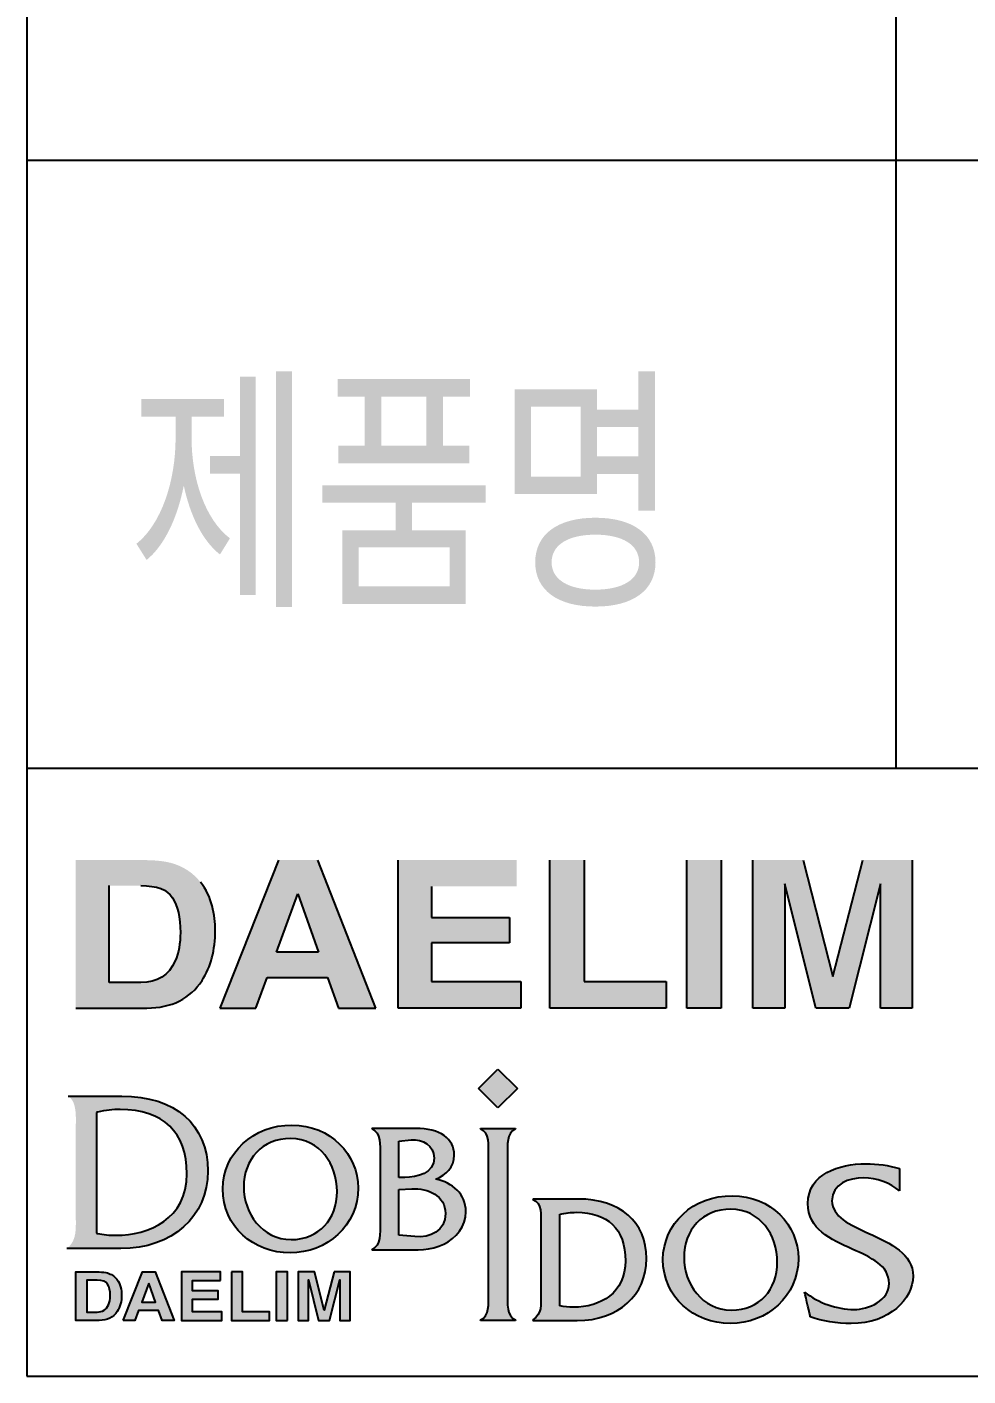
# Model space of a CAD drawing. Extents: x -4001 to -3791, y -4337 to -4040.
# Drawn here: x -3879.38 to -3857.71, y -4103.67 to -4072.6 of the extents above; entities that cross this region are included whole.
import ezdxf

# ---------------------------------------------------------------- set-up
doc = ezdxf.new("R2010")
doc.units = 0
doc.header["$LTSCALE"] = 7
doc.layers.get('0').update_dxf_attribs({"color": 2, "linetype": 'CONTINUOUS'})
doc.layers.add('D', color=2, linetype='CONTINUOUS')
doc.styles.add('GHS', font='ROMANS.shx', dxfattribs={"bigfont": 'GHS.shx'})

msp = doc.modelspace()

# ---------------------------------------------------------------- hatches: boundary and pattern name
at = {"layer": 'D'}
h = msp.add_hatch(color=256, dxfattribs=at)
h.dxf.hatch_style = 2
edge = h.paths.add_edge_path()
edge.add_spline(control_points=[(-3876.61824, -4091.78724), (-3876.61824, -4091.78724), (-3878.25295, -4091.78724), (-3878.25295, -4091.78724), (-3878.25295, -4091.78724), (-3878.25295, -4095.19239), (-3878.25295, -4095.19239), (-3878.25295, -4095.19239), (-3876.61824, -4095.19239), (-3876.61824, -4095.19239), (-3876.04488, -4095.19239), (-3875.61914, -4094.97979), (-3875.34525, -4094.55651), (-3875.14377, -4094.24263), (-3875.04112, -4093.85887), (-3875.04112, -4093.40568), (-3875.04112, -4093.22754), (-3875.06547, -4093.03963), (-3875.1133, -4092.84269), (-3875.161, -4092.64601), (-3875.2522, -4092.46237), (-3875.38334, -4092.29287), (-3875.54866, -4092.08342), (-3875.76428, -4091.93931), (-3876.02959, -4091.85998), (-3876.18763, -4091.81509), (-3876.38245, -4091.7904), (-3876.61824, -4091.78724)], knot_values=[0, 0, 0, 0, 1, 1, 1, 2, 2, 2, 3, 3, 3, 4, 4, 4, 5, 5, 5, 6, 6, 6, 7, 7, 7, 8, 8, 8, 9, 9, 9, 9], degree=3, periodic=0)
edge = h.paths.add_edge_path()
edge.add_spline(control_points=[(-3876.75171, -4092.37288), (-3876.38876, -4092.37288), (-3876.14652, -4092.46553), (-3876.02595, -4092.65204), (-3875.90626, -4092.83705), (-3875.84429, -4093.10579), (-3875.84429, -4093.45345), (-3875.84429, -4093.7068), (-3875.8845, -4093.92421), (-3875.96522, -4094.1077), (-3876.11364, -4094.43889), (-3876.37566, -4094.60662), (-3876.75171, -4094.60662), (-3876.75171, -4094.60662), (-3877.48477, -4094.60662), (-3877.48477, -4094.60662), (-3877.48477, -4094.60662), (-3877.48477, -4092.37288), (-3877.48477, -4092.37288), (-3877.48477, -4092.37288), (-3876.75171, -4092.37288), (-3876.75171, -4092.37288)], knot_values=[0, 0, 0, 0, 1, 1, 1, 2, 2, 2, 3, 3, 3, 4, 4, 4, 5, 5, 5, 6, 6, 6, 7, 7, 7, 7], degree=3, periodic=0)
h = msp.add_hatch(color=256, dxfattribs=at)
h.dxf.hatch_style = 2
edge = h.paths.add_edge_path()
edge.add_spline(control_points=[(-3874.93605, -4095.19239), (-3874.93605, -4095.19239), (-3874.10569, -4095.19239), (-3874.10569, -4095.19239), (-3874.10569, -4095.19239), (-3873.84732, -4094.48912), (-3873.84732, -4094.48912), (-3873.84732, -4094.48912), (-3872.45671, -4094.48912), (-3872.45671, -4094.48912), (-3872.45671, -4094.48912), (-3872.20685, -4095.19239), (-3872.20685, -4095.19239), (-3872.20685, -4095.19239), (-3871.34622, -4095.19239), (-3871.34622, -4095.19239), (-3871.34622, -4095.19239), (-3872.68358, -4091.78724), (-3872.68358, -4091.78724), (-3872.68358, -4091.78724), (-3873.58332, -4091.78724), (-3873.58332, -4091.78724), (-3873.58332, -4091.78724), (-3874.93605, -4095.19239), (-3874.93605, -4095.19239)], knot_values=[0, 0, 0, 0, 1, 1, 1, 2, 2, 2, 3, 3, 3, 4, 4, 4, 5, 5, 5, 6, 6, 6, 7, 7, 7, 8, 8, 8, 8], degree=3, periodic=0)
edge = h.paths.add_edge_path()
edge.add_spline(control_points=[(-3873.14193, -4092.56572), (-3873.14193, -4092.56572), (-3872.66533, -4093.90472), (-3872.66533, -4093.90472), (-3872.66533, -4093.90472), (-3873.63417, -4093.90472), (-3873.63417, -4093.90472), (-3873.63417, -4093.90472), (-3873.14193, -4092.56572), (-3873.14193, -4092.56572)], knot_values=[0, 0, 0, 0, 1, 1, 1, 2, 2, 2, 3, 3, 3, 3], degree=3, periodic=0)
h = msp.add_hatch(color=256, dxfattribs=at)
h.dxf.hatch_style = 2
edge = h.paths.add_edge_path()
edge.add_spline(control_points=[(-3868.10399, -4092.39059), (-3868.10399, -4092.39059), (-3870.05951, -4092.39059), (-3870.05951, -4092.39059), (-3870.05951, -4092.39059), (-3870.05951, -4093.11033), (-3870.05951, -4093.11033), (-3870.05951, -4093.11033), (-3868.26808, -4093.11033), (-3868.26808, -4093.11033), (-3868.26808, -4093.11033), (-3868.26808, -4093.695), (-3868.26808, -4093.695), (-3868.26808, -4093.695), (-3870.05951, -4093.695), (-3870.05951, -4093.695), (-3870.05951, -4093.695), (-3870.05951, -4094.58191), (-3870.05951, -4094.58191), (-3870.05951, -4094.58191), (-3868.00585, -4094.58191), (-3868.00585, -4094.58191), (-3868.00585, -4094.58191), (-3868.00585, -4095.19239), (-3868.00585, -4095.19239), (-3868.00585, -4095.19239), (-3870.83416, -4095.19239), (-3870.83416, -4095.19239), (-3870.83416, -4095.19239), (-3870.83416, -4091.78724), (-3870.83416, -4091.78724), (-3870.83416, -4091.78724), (-3868.10399, -4091.78724), (-3868.10399, -4091.78724), (-3868.10399, -4091.78724), (-3868.10399, -4092.39059), (-3868.10399, -4092.39059)], knot_values=[0, 0, 0, 0, 1, 1, 1, 2, 2, 2, 3, 3, 3, 4, 4, 4, 5, 5, 5, 6, 6, 6, 7, 7, 7, 8, 8, 8, 9, 9, 9, 10, 10, 10, 11, 11, 11, 12, 12, 12, 12], degree=3, periodic=0)
h = msp.add_hatch(color=256, dxfattribs=at)
h.dxf.hatch_style = 2
edge = h.paths.add_edge_path()
edge.add_spline(control_points=[(-3867.33786, -4091.78724), (-3867.33786, -4091.78724), (-3866.54876, -4091.78724), (-3866.54876, -4091.78724), (-3866.54876, -4091.78724), (-3866.54876, -4094.58191), (-3866.54876, -4094.58191), (-3866.54876, -4094.58191), (-3864.66069, -4094.58191), (-3864.66069, -4094.58191), (-3864.66069, -4094.58191), (-3864.66069, -4095.19239), (-3864.66069, -4095.19239), (-3864.66069, -4095.19239), (-3867.33786, -4095.19239), (-3867.33786, -4095.19239), (-3867.33786, -4095.19239), (-3867.33786, -4091.78724), (-3867.33786, -4091.78724)], knot_values=[0, 0, 0, 0, 1, 1, 1, 2, 2, 2, 3, 3, 3, 4, 4, 4, 5, 5, 5, 6, 6, 6, 6], degree=3, periodic=0)
h = msp.add_hatch(color=256, dxfattribs=at)
h.dxf.hatch_style = 2
edge = h.paths.add_edge_path()
edge.add_spline(control_points=[(-3863.39751, -4095.19239), (-3863.39751, -4095.19239), (-3864.18759, -4095.19239), (-3864.18759, -4095.19239), (-3864.18759, -4095.19239), (-3864.18759, -4091.78724), (-3864.18759, -4091.78724), (-3864.18759, -4091.78724), (-3863.39751, -4091.78724), (-3863.39751, -4091.78724), (-3863.39751, -4091.78724), (-3863.39751, -4095.19239), (-3863.39751, -4095.19239)], knot_values=[0, 0, 0, 0, 1, 1, 1, 2, 2, 2, 3, 3, 3, 4, 4, 4, 4], degree=3, periodic=0)
h = msp.add_hatch(color=256, dxfattribs=at)
h.dxf.hatch_style = 2
edge = h.paths.add_edge_path()
edge.add_spline(control_points=[(-3860.13277, -4091.78724), (-3860.13277, -4091.78724), (-3858.99511, -4091.78724), (-3858.99511, -4091.78724), (-3858.99511, -4091.78724), (-3858.99511, -4095.19239), (-3858.99511, -4095.19239), (-3858.99511, -4095.19239), (-3859.7287, -4095.19239), (-3859.7287, -4095.19239), (-3859.7287, -4095.19239), (-3859.7287, -4092.88963), (-3859.7287, -4092.88963), (-3859.7287, -4092.82292), (-3859.72747, -4092.72986), (-3859.72747, -4092.61088), (-3859.72418, -4092.4916), (-3859.72314, -4092.39895), (-3859.72314, -4092.33458), (-3859.72314, -4092.33458), (-3860.44576, -4095.19239), (-3860.44576, -4095.19239), (-3860.44576, -4095.19239), (-3861.21573, -4095.19239), (-3861.21573, -4095.19239), (-3861.21573, -4095.19239), (-3861.931, -4092.33458), (-3861.931, -4092.33458), (-3861.931, -4092.39895), (-3861.931, -4092.4916), (-3861.92791, -4092.61088), (-3861.92681, -4092.72986), (-3861.92681, -4092.82292), (-3861.92681, -4092.88963), (-3861.92681, -4092.88963), (-3861.92681, -4095.19239), (-3861.92681, -4095.19239), (-3861.92681, -4095.19239), (-3862.66109, -4095.19239), (-3862.66109, -4095.19239), (-3862.66109, -4095.19239), (-3862.66109, -4091.78724), (-3862.66109, -4091.78724), (-3862.66109, -4091.78724), (-3861.50978, -4091.78724), (-3861.50978, -4091.78724), (-3861.50978, -4091.78724), (-3860.82039, -4094.4636), (-3860.82039, -4094.4636), (-3860.82039, -4094.4636), (-3860.13277, -4091.78724), (-3860.13277, -4091.78724)], knot_values=[0, 0, 0, 0, 1, 1, 1, 2, 2, 2, 3, 3, 3, 4, 4, 4, 5, 5, 5, 6, 6, 6, 7, 7, 7, 8, 8, 8, 9, 9, 9, 10, 10, 10, 11, 11, 11, 12, 12, 12, 13, 13, 13, 14, 14, 14, 15, 15, 15, 16, 16, 16, 17, 17, 17, 17], degree=3, periodic=0)
h = msp.add_hatch(color=256, dxfattribs=at)
h.dxf.hatch_style = 2
h.paths.add_polyline_path([(-3868.08416, -4097.04518), (-3868.53201, -4097.49263), (-3868.97942, -4097.04509), (-3868.53201, -4096.59755)])
h = msp.add_hatch(color=256, dxfattribs=at)
h.dxf.hatch_style = 2
edge = h.paths.add_edge_path()
edge.add_spline(control_points=[(-3877.7498, -4097.59022), (-3877.7498, -4097.59022), (-3877.77383, -4097.59566), (-3877.77383, -4097.59566), (-3877.77383, -4097.59566), (-3877.77383, -4100.38126), (-3877.77383, -4100.38126), (-3877.77383, -4100.38126), (-3877.74894, -4100.3863), (-3877.74894, -4100.3863), (-3877.61797, -4100.41277), (-3877.4802, -4100.42542), (-3877.3279, -4100.42542), (-3876.57437, -4100.42542), (-3875.6943, -4100.05481), (-3875.6943, -4099.01016), (-3875.6943, -4098.05486), (-3876.24018, -4097.52868), (-3877.23127, -4097.52868), (-3877.39717, -4097.52868), (-3877.56672, -4097.54876), (-3877.7498, -4097.59022)], knot_values=[0, 0, 0, 0, 1, 1, 1, 2, 2, 2, 3, 3, 3, 4, 4, 4, 5, 5, 5, 6, 6, 6, 7, 7, 7, 7], degree=3, periodic=0)
edge = h.paths.add_edge_path()
edge.add_spline(control_points=[(-3877.19053, -4097.22029), (-3875.96969, -4097.22029), (-3875.21131, -4097.88087), (-3875.21131, -4098.94453), (-3875.21131, -4099.9981), (-3876.03634, -4100.73381), (-3877.21777, -4100.73381), (-3877.21777, -4100.73381), (-3878.33875, -4100.73381), (-3878.45601, -4100.73381), (-3878.27192, -4100.58135), (-3878.25104, -4100.38527), (-3878.25104, -4100.16073), (-3878.25104, -4100.13233), (-3878.2513, -4100.10379), (-3878.2516, -4100.0748), (-3878.2516, -4100.0748), (-3878.25227, -4099.9818), (-3878.25227, -4099.9818), (-3878.25227, -4099.9818), (-3878.25227, -4097.93453), (-3878.25227, -4097.93453), (-3878.25227, -4097.93453), (-3878.25148, -4097.85306), (-3878.25148, -4097.85306), (-3878.25104, -4097.82236), (-3878.25052, -4097.7904), (-3878.25052, -4097.75785), (-3878.25052, -4097.55538), (-3878.26974, -4097.32585), (-3878.4249, -4097.22029), (-3878.25952, -4097.22029), (-3877.19053, -4097.22029), (-3877.19053, -4097.22029)], knot_values=[0, 0, 0, 0, 1, 1, 1, 2, 2, 2, 3, 3, 3, 4, 4, 4, 5, 5, 5, 6, 6, 6, 7, 7, 7, 8, 8, 8, 9, 9, 9, 10, 10, 10, 11, 11, 11, 11], degree=3, periodic=0)
h = msp.add_hatch(color=256, dxfattribs=at)
h.dxf.hatch_style = 2
edge = h.paths.add_edge_path()
edge.add_spline(control_points=[(-3873.27525, -4097.89254), (-3874.16834, -4097.87106), (-3874.87035, -4098.54754), (-3874.87035, -4099.35574), (-3874.87035, -4100.22785), (-3874.1599, -4100.83186), (-3873.31759, -4100.83186), (-3872.47122, -4100.83186), (-3871.75223, -4100.20219), (-3871.75223, -4099.33454), (-3871.75223, -4098.56879), (-3872.3818, -4097.88808), (-3873.27525, -4097.89254)], knot_values=[0, 0, 0, 0, 1, 1, 1, 2, 2, 2, 3, 3, 3, 4, 4, 4, 4], degree=3, periodic=0)
edge = h.paths.add_edge_path()
edge.add_spline(control_points=[(-3873.30473, -4098.19864), (-3872.63289, -4098.19864), (-3872.23723, -4098.79868), (-3872.23723, -4099.41966), (-3872.23723, -4100.05347), (-3872.64977, -4100.52553), (-3873.29636, -4100.52553), (-3873.96427, -4100.52553), (-3874.38542, -4099.91297), (-3874.38542, -4099.31752), (-3874.38542, -4098.67507), (-3873.96427, -4098.19864), (-3873.30473, -4098.19864)], knot_values=[0, 0, 0, 0, 1, 1, 1, 2, 2, 2, 3, 3, 3, 4, 4, 4, 4], degree=3, periodic=0)
h = msp.add_hatch(color=256, dxfattribs=at)
h.dxf.hatch_style = 2
edge = h.paths.add_edge_path()
edge.add_spline(control_points=[(-3870.81471, -4099.092), (-3870.81471, -4099.092), (-3870.81471, -4098.25824), (-3870.81471, -4098.25824), (-3870.81471, -4098.25824), (-3870.52972, -4098.22844), (-3870.52972, -4098.22844), (-3870.27428, -4098.203), (-3870.0023, -4098.35614), (-3870.0023, -4098.6495), (-3870.0023, -4098.9985), (-3870.39782, -4099.092), (-3870.67426, -4099.092), (-3870.67426, -4099.092), (-3870.81471, -4099.092), (-3870.81471, -4099.092)], knot_values=[0, 0, 0, 0, 1, 1, 1, 2, 2, 2, 3, 3, 3, 4, 4, 4, 5, 5, 5, 5], degree=3, periodic=0)
edge = h.paths.add_edge_path()
edge.add_spline(control_points=[(-3871.24853, -4100.16393), (-3871.24853, -4100.35947), (-3871.22296, -4100.67003), (-3871.43573, -4100.75092), (-3871.43573, -4100.75092), (-3871.43573, -4100.76371), (-3871.43573, -4100.76371), (-3871.43573, -4100.76371), (-3870.73386, -4100.76371), (-3870.73386, -4100.76371), (-3870.41491, -4100.76371), (-3870.07876, -4100.7764), (-3869.78099, -4100.63176), (-3869.496, -4100.49596), (-3869.27057, -4100.21498), (-3869.27057, -4099.8875), (-3869.27057, -4099.47048), (-3869.58126, -4099.21538), (-3869.96395, -4099.13458), (-3869.72153, -4099.02843), (-3869.53845, -4098.86656), (-3869.53845, -4098.58144), (-3869.53845, -4098.203), (-3869.86607, -4097.96479), (-3870.42774, -4097.96479), (-3870.42774, -4097.96479), (-3871.43573, -4097.96479), (-3871.43573, -4097.96479), (-3871.43573, -4097.96479), (-3871.43573, -4097.97734), (-3871.43573, -4097.97734), (-3871.21865, -4098.05837), (-3871.24853, -4098.36892), (-3871.24853, -4098.56024), (-3871.24853, -4098.56024), (-3871.24853, -4100.16393), (-3871.24853, -4100.16393)], knot_values=[0, 0, 0, 0, 1, 1, 1, 2, 2, 2, 3, 3, 3, 4, 4, 4, 5, 5, 5, 6, 6, 6, 7, 7, 7, 8, 8, 8, 9, 9, 9, 10, 10, 10, 11, 11, 11, 12, 12, 12, 12], degree=3, periodic=0)
edge = h.paths.add_edge_path()
edge.add_spline(control_points=[(-3870.81471, -4100.42339), (-3870.81471, -4100.42339), (-3870.81471, -4099.37266), (-3870.81471, -4099.37266), (-3870.81471, -4099.37266), (-3870.51693, -4099.35574), (-3870.51693, -4099.35574), (-3870.14241, -4099.33454), (-3869.74275, -4099.51302), (-3869.74275, -4099.92576), (-3869.74275, -4100.32967), (-3870.09582, -4100.49164), (-3870.44446, -4100.45738), (-3870.44446, -4100.45738), (-3870.81471, -4100.42339), (-3870.81471, -4100.42339)], knot_values=[0, 0, 0, 0, 1, 1, 1, 2, 2, 2, 3, 3, 3, 4, 4, 4, 5, 5, 5, 5], degree=3, periodic=0)
h = msp.add_hatch(color=256, dxfattribs=at)
h.dxf.hatch_style = 2
edge = h.paths.add_edge_path()
edge.add_spline(control_points=[(-3868.74903, -4098.56447), (-3868.74903, -4098.36892), (-3868.71896, -4098.05837), (-3868.93604, -4097.97734), (-3868.93604, -4097.97734), (-3868.93604, -4097.96479), (-3868.93604, -4097.96479), (-3868.93604, -4097.96479), (-3868.12796, -4097.96479), (-3868.12796, -4097.96479), (-3868.12796, -4097.96479), (-3868.12796, -4097.97734), (-3868.12796, -4097.97734), (-3868.34047, -4098.05837), (-3868.31513, -4098.37316), (-3868.31513, -4098.56447), (-3868.31513, -4098.56447), (-3868.31513, -4101.79211), (-3868.31513, -4101.79211), (-3868.31513, -4101.98374), (-3868.34047, -4102.29407), (-3868.12796, -4102.37487), (-3868.12796, -4102.37487), (-3868.12796, -4102.38765), (-3868.12796, -4102.38765), (-3868.12796, -4102.38765), (-3868.93604, -4102.38765), (-3868.93604, -4102.38765), (-3868.93604, -4102.38765), (-3868.93604, -4102.37487), (-3868.93604, -4102.37487), (-3868.7236, -4102.29826), (-3868.74903, -4101.98374), (-3868.74903, -4101.79211), (-3868.74903, -4101.79211), (-3868.74903, -4098.56447), (-3868.74903, -4098.56447)], knot_values=[0, 0, 0, 0, 1, 1, 1, 2, 2, 2, 3, 3, 3, 4, 4, 4, 5, 5, 5, 6, 6, 6, 7, 7, 7, 8, 8, 8, 9, 9, 9, 10, 10, 10, 11, 11, 11, 12, 12, 12, 12], degree=3, periodic=0)
h = msp.add_hatch(color=256, dxfattribs=at)
h.dxf.hatch_style = 2
edge = h.paths.add_edge_path()
edge.add_spline(control_points=[(-3860.39714, -4102.45968), (-3860.73826, -4102.45968), (-3861.05593, -4102.40669), (-3861.34115, -4102.30375), (-3861.34835, -4102.27372), (-3861.44216, -4101.86868), (-3861.47295, -4101.73548), (-3861.14952, -4101.98612), (-3860.73246, -4102.13507), (-3860.33755, -4102.13507), (-3859.998, -4102.13507), (-3859.52764, -4101.92711), (-3859.52764, -4101.53688), (-3859.52764, -4101.12427), (-3859.93912, -4100.94016), (-3860.37441, -4100.74556), (-3860.87637, -4100.52098), (-3861.3958, -4100.28871), (-3861.3958, -4099.69065), (-3861.3958, -4099.01767), (-3860.67975, -4098.77878), (-3860.06593, -4098.77878), (-3859.79462, -4098.77878), (-3859.53417, -4098.81705), (-3859.29024, -4098.89065), (-3859.29024, -4098.93152), (-3859.29024, -4099.29357), (-3859.29024, -4099.40359), (-3859.50104, -4099.22015), (-3859.81344, -4099.10338), (-3860.10973, -4099.10338), (-3860.44805, -4099.10338), (-3860.84315, -4099.2414), (-3860.84315, -4099.63082), (-3860.84315, -4099.99639), (-3860.43113, -4100.18459), (-3859.99467, -4100.3841), (-3859.49339, -4100.61309), (-3858.97522, -4100.84991), (-3858.97522, -4101.36866), (-3858.97522, -4101.89321), (-3859.51896, -4102.45968), (-3860.39714, -4102.45968)], knot_values=[0, 0, 0, 0, 1, 1, 1, 2, 2, 2, 3, 3, 3, 4, 4, 4, 5, 5, 5, 6, 6, 6, 7, 7, 7, 8, 8, 8, 9, 9, 9, 10, 10, 10, 11, 11, 11, 12, 12, 12, 13, 13, 13, 14, 14, 14, 14], degree=3, periodic=0)
h = msp.add_hatch(color=256, dxfattribs=at)
h.dxf.hatch_style = 2
edge = h.paths.add_edge_path()
edge.add_spline(control_points=[(-3867.54336, -4101.77735), (-3867.54336, -4102.02821), (-3867.51792, -4102.23244), (-3867.73057, -4102.37703), (-3867.73057, -4102.37703), (-3867.73057, -4102.38959), (-3867.73057, -4102.38959), (-3867.73057, -4102.38959), (-3866.7096, -4102.38959), (-3866.7096, -4102.38959), (-3865.7569, -4102.38959), (-3865.11432, -4101.80282), (-3865.11432, -4100.96483), (-3865.11432, -4100.11842), (-3865.71882, -4099.59089), (-3866.68848, -4099.59089), (-3866.68848, -4099.59089), (-3867.73057, -4099.59089), (-3867.73057, -4099.59089), (-3867.73057, -4099.59089), (-3867.73057, -4099.60354), (-3867.73057, -4099.60354), (-3867.51392, -4099.66733), (-3867.54336, -4099.97802), (-3867.54336, -4100.17352), (-3867.54336, -4100.17352), (-3867.54336, -4101.77735), (-3867.54336, -4101.77735)], knot_values=[0, 0, 0, 0, 1, 1, 1, 2, 2, 2, 3, 3, 3, 4, 4, 4, 5, 5, 5, 6, 6, 6, 7, 7, 7, 8, 8, 8, 9, 9, 9, 9], degree=3, periodic=0)
edge = h.paths.add_edge_path()
edge.add_spline(control_points=[(-3867.10941, -4099.94376), (-3866.98207, -4099.91432), (-3866.85423, -4099.89722), (-3866.72684, -4099.89722), (-3866.01646, -4099.89722), (-3865.59962, -4100.27147), (-3865.59962, -4101.01583), (-3865.59962, -4101.75178), (-3866.16528, -4102.08336), (-3866.79908, -4102.08336), (-3866.90559, -4102.08336), (-3867.00764, -4102.0748), (-3867.10941, -4102.05378), (-3867.10941, -4102.05378), (-3867.10941, -4099.94376), (-3867.10941, -4099.94376)], knot_values=[0, 0, 0, 0, 1, 1, 1, 2, 2, 2, 3, 3, 3, 4, 4, 4, 5, 5, 5, 5], degree=3, periodic=0)
h = msp.add_hatch(color=256, dxfattribs=at)
h.dxf.hatch_style = 2
edge = h.paths.add_edge_path()
edge.add_spline(control_points=[(-3863.13912, -4099.51842), (-3864.03212, -4099.49717), (-3864.73417, -4100.17352), (-3864.73417, -4100.98185), (-3864.73417, -4101.85383), (-3864.02388, -4102.45797), (-3863.18157, -4102.45797), (-3862.33494, -4102.45797), (-3861.6161, -4101.82817), (-3861.6161, -4100.96051), (-3861.6161, -4100.1949), (-3862.24545, -4099.51419), (-3863.13912, -4099.51842)], knot_values=[0, 0, 0, 0, 1, 1, 1, 2, 2, 2, 3, 3, 3, 4, 4, 4, 4], degree=3, periodic=0)
edge = h.paths.add_edge_path()
edge.add_spline(control_points=[(-3863.16879, -4099.82483), (-3862.49676, -4099.82483), (-3862.10081, -4100.42466), (-3862.10081, -4101.04563), (-3862.10081, -4101.67957), (-3862.51342, -4102.15151), (-3863.16037, -4102.15151), (-3863.82793, -4102.15151), (-3864.24918, -4101.53881), (-3864.24918, -4100.94349), (-3864.24918, -4100.30113), (-3863.82793, -4099.82483), (-3863.16879, -4099.82483)], knot_values=[0, 0, 0, 0, 1, 1, 1, 2, 2, 2, 3, 3, 3, 4, 4, 4, 4], degree=3, periodic=0)
h = msp.add_hatch(color=256, dxfattribs=at)
h.dxf.hatch_style = 2
edge = h.paths.add_edge_path()
edge.add_spline(control_points=[(-3877.71408, -4101.27084), (-3877.71408, -4101.27084), (-3878.25023, -4101.27084), (-3878.25023, -4101.27084), (-3878.25023, -4101.27084), (-3878.25023, -4102.38765), (-3878.25023, -4102.38765), (-3878.25023, -4102.38765), (-3877.71408, -4102.38765), (-3877.71408, -4102.38765), (-3877.52603, -4102.38765), (-3877.3864, -4102.31792), (-3877.29657, -4102.1791), (-3877.23048, -4102.07615), (-3877.19682, -4101.95029), (-3877.19682, -4101.80165), (-3877.19682, -4101.74323), (-3877.20481, -4101.6816), (-3877.22049, -4101.617), (-3877.23614, -4101.5525), (-3877.26605, -4101.49227), (-3877.30906, -4101.43668), (-3877.36328, -4101.36798), (-3877.434, -4101.32071), (-3877.52101, -4101.2947), (-3877.57285, -4101.27998), (-3877.63674, -4101.27188), (-3877.71408, -4101.27084)], knot_values=[0, 0, 0, 0, 1, 1, 1, 2, 2, 2, 3, 3, 3, 4, 4, 4, 5, 5, 5, 6, 6, 6, 7, 7, 7, 8, 8, 8, 9, 9, 9, 9], degree=3, periodic=0)
edge = h.paths.add_edge_path()
edge.add_spline(control_points=[(-3877.75785, -4101.46292), (-3877.63881, -4101.46292), (-3877.55936, -4101.4933), (-3877.51982, -4101.55448), (-3877.48056, -4101.61516), (-3877.46024, -4101.70329), (-3877.46024, -4101.81732), (-3877.46024, -4101.90041), (-3877.47343, -4101.97172), (-3877.4999, -4102.0319), (-3877.54858, -4102.14052), (-3877.63452, -4102.19553), (-3877.75785, -4102.19553), (-3877.75785, -4102.19553), (-3877.99828, -4102.19553), (-3877.99828, -4102.19553), (-3877.99828, -4102.19553), (-3877.99828, -4101.46292), (-3877.99828, -4101.46292), (-3877.99828, -4101.46292), (-3877.75785, -4101.46292), (-3877.75785, -4101.46292)], knot_values=[0, 0, 0, 0, 1, 1, 1, 2, 2, 2, 3, 3, 3, 4, 4, 4, 5, 5, 5, 6, 6, 6, 7, 7, 7, 7], degree=3, periodic=0)
h = msp.add_hatch(color=256, dxfattribs=at)
h.dxf.hatch_style = 2
edge = h.paths.add_edge_path()
edge.add_spline(control_points=[(-3877.16236, -4102.38765), (-3877.16236, -4102.38765), (-3876.89002, -4102.38765), (-3876.89002, -4102.38765), (-3876.89002, -4102.38765), (-3876.80528, -4102.157), (-3876.80528, -4102.157), (-3876.80528, -4102.157), (-3876.34919, -4102.157), (-3876.34919, -4102.157), (-3876.34919, -4102.157), (-3876.26724, -4102.38765), (-3876.26724, -4102.38765), (-3876.26724, -4102.38765), (-3875.98497, -4102.38765), (-3875.98497, -4102.38765), (-3875.98497, -4102.38765), (-3876.4236, -4101.27084), (-3876.4236, -4101.27084), (-3876.4236, -4101.27084), (-3876.71869, -4101.27084), (-3876.71869, -4101.27084), (-3876.71869, -4101.27084), (-3877.16236, -4102.38765), (-3877.16236, -4102.38765)], knot_values=[0, 0, 0, 0, 1, 1, 1, 2, 2, 2, 3, 3, 3, 4, 4, 4, 5, 5, 5, 6, 6, 6, 7, 7, 7, 8, 8, 8, 8], degree=3, periodic=0)
edge = h.paths.add_edge_path()
edge.add_spline(control_points=[(-3876.57393, -4101.52616), (-3876.57393, -4101.52616), (-3876.41761, -4101.96533), (-3876.41761, -4101.96533), (-3876.41761, -4101.96533), (-3876.73537, -4101.96533), (-3876.73537, -4101.96533), (-3876.73537, -4101.96533), (-3876.57393, -4101.52616), (-3876.57393, -4101.52616)], knot_values=[0, 0, 0, 0, 1, 1, 1, 2, 2, 2, 3, 3, 3, 3], degree=3, periodic=0)
h = msp.add_hatch(color=256, dxfattribs=at)
h.dxf.hatch_style = 2
edge = h.paths.add_edge_path()
edge.add_spline(control_points=[(-3874.9216, -4101.46873), (-3874.9216, -4101.46873), (-3875.56296, -4101.46873), (-3875.56296, -4101.46873), (-3875.56296, -4101.46873), (-3875.56296, -4101.70478), (-3875.56296, -4101.70478), (-3875.56296, -4101.70478), (-3874.97541, -4101.70478), (-3874.97541, -4101.70478), (-3874.97541, -4101.70478), (-3874.97541, -4101.89654), (-3874.97541, -4101.89654), (-3874.97541, -4101.89654), (-3875.56296, -4101.89654), (-3875.56296, -4101.89654), (-3875.56296, -4101.89654), (-3875.56296, -4102.18743), (-3875.56296, -4102.18743), (-3875.56296, -4102.18743), (-3874.88941, -4102.18743), (-3874.88941, -4102.18743), (-3874.88941, -4102.18743), (-3874.88941, -4102.38765), (-3874.88941, -4102.38765), (-3874.88941, -4102.38765), (-3875.81703, -4102.38765), (-3875.81703, -4102.38765), (-3875.81703, -4102.38765), (-3875.81703, -4101.27084), (-3875.81703, -4101.27084), (-3875.81703, -4101.27084), (-3874.9216, -4101.27084), (-3874.9216, -4101.27084), (-3874.9216, -4101.27084), (-3874.9216, -4101.46873), (-3874.9216, -4101.46873)], knot_values=[0, 0, 0, 0, 1, 1, 1, 2, 2, 2, 3, 3, 3, 4, 4, 4, 5, 5, 5, 6, 6, 6, 7, 7, 7, 8, 8, 8, 9, 9, 9, 10, 10, 10, 11, 11, 11, 12, 12, 12, 12], degree=3, periodic=0)
h = msp.add_hatch(color=256, dxfattribs=at)
h.dxf.hatch_style = 2
edge = h.paths.add_edge_path()
edge.add_spline(control_points=[(-3874.67032, -4101.27084), (-3874.67032, -4101.27084), (-3874.41151, -4101.27084), (-3874.41151, -4101.27084), (-3874.41151, -4101.27084), (-3874.41151, -4102.18743), (-3874.41151, -4102.18743), (-3874.41151, -4102.18743), (-3873.79227, -4102.18743), (-3873.79227, -4102.18743), (-3873.79227, -4102.18743), (-3873.79227, -4102.38765), (-3873.79227, -4102.38765), (-3873.79227, -4102.38765), (-3874.67032, -4102.38765), (-3874.67032, -4102.38765), (-3874.67032, -4102.38765), (-3874.67032, -4101.27084), (-3874.67032, -4101.27084)], knot_values=[0, 0, 0, 0, 1, 1, 1, 2, 2, 2, 3, 3, 3, 4, 4, 4, 5, 5, 5, 6, 6, 6, 6], degree=3, periodic=0)
h = msp.add_hatch(color=256, dxfattribs=at)
h.dxf.hatch_style = 2
edge = h.paths.add_edge_path()
edge.add_spline(control_points=[(-3873.37798, -4102.38765), (-3873.37798, -4102.38765), (-3873.6371, -4102.38765), (-3873.6371, -4102.38765), (-3873.6371, -4102.38765), (-3873.6371, -4101.27084), (-3873.6371, -4101.27084), (-3873.6371, -4101.27084), (-3873.37798, -4101.27084), (-3873.37798, -4101.27084), (-3873.37798, -4101.27084), (-3873.37798, -4102.38765), (-3873.37798, -4102.38765)], knot_values=[0, 0, 0, 0, 1, 1, 1, 2, 2, 2, 3, 3, 3, 4, 4, 4, 4], degree=3, periodic=0)
h = msp.add_hatch(color=256, dxfattribs=at)
h.dxf.hatch_style = 2
edge = h.paths.add_edge_path()
edge.add_spline(control_points=[(-3872.30721, -4101.27084), (-3872.30721, -4101.27084), (-3871.93409, -4101.27084), (-3871.93409, -4101.27084), (-3871.93409, -4101.27084), (-3871.93409, -4102.38765), (-3871.93409, -4102.38765), (-3871.93409, -4102.38765), (-3872.17469, -4102.38765), (-3872.17469, -4102.38765), (-3872.17469, -4102.38765), (-3872.17469, -4101.6324), (-3872.17469, -4101.6324), (-3872.17469, -4101.61052), (-3872.17428, -4101.58), (-3872.17428, -4101.54097), (-3872.1732, -4101.50185), (-3872.17286, -4101.47147), (-3872.17286, -4101.45036), (-3872.17286, -4101.45036), (-3872.40987, -4102.38765), (-3872.40987, -4102.38765), (-3872.40987, -4102.38765), (-3872.6624, -4102.38765), (-3872.6624, -4102.38765), (-3872.6624, -4102.38765), (-3872.89699, -4101.45036), (-3872.89699, -4101.45036), (-3872.89699, -4101.47147), (-3872.89699, -4101.50185), (-3872.89598, -4101.54097), (-3872.89562, -4101.58), (-3872.89562, -4101.61052), (-3872.89562, -4101.6324), (-3872.89562, -4101.6324), (-3872.89562, -4102.38765), (-3872.89562, -4102.38765), (-3872.89562, -4102.38765), (-3873.13645, -4102.38765), (-3873.13645, -4102.38765), (-3873.13645, -4102.38765), (-3873.13645, -4101.27084), (-3873.13645, -4101.27084), (-3873.13645, -4101.27084), (-3872.75884, -4101.27084), (-3872.75884, -4101.27084), (-3872.75884, -4101.27084), (-3872.53274, -4102.14863), (-3872.53274, -4102.14863), (-3872.53274, -4102.14863), (-3872.30721, -4101.27084), (-3872.30721, -4101.27084)], knot_values=[0, 0, 0, 0, 1, 1, 1, 2, 2, 2, 3, 3, 3, 4, 4, 4, 5, 5, 5, 6, 6, 6, 7, 7, 7, 8, 8, 8, 9, 9, 9, 10, 10, 10, 11, 11, 11, 12, 12, 12, 13, 13, 13, 14, 14, 14, 15, 15, 15, 16, 16, 16, 17, 17, 17, 17], degree=3, periodic=0)

# ---------------------------------------------------------------- linework, layer by layer
at = {"color": 7}
for p, q in [((-3879.37607, -4047.66748), (-3879.37607, -4103.66748)), ((-3859.37607, -4047.66748), (-3859.37607, -4089.66748)), ((-3879.37607, -4075.66748), (-3798.37607, -4075.66748)), ((-3879.37607, -4089.66748), (-3798.37607, -4089.66748)), ((-3879.37607, -4103.66748), (-3798.37607, -4103.66748))]:
    msp.add_line(p, q, dxfattribs=at)
at = {"layer": 'D'}
for p, q in [((-3868.97942, -4097.04509), (-3868.53201, -4096.59755)), ((-3868.53201, -4096.59755), (-3868.08416, -4097.04518)), ((-3868.53201, -4097.49263), (-3868.97942, -4097.04509)), ((-3868.08416, -4097.04518), (-3868.53201, -4097.49263))]:
    msp.add_line(p, q, dxfattribs=at)
for points in [[(-3873.58332, -4091.78724), (-3873.58332, -4091.78724), (-3874.93605, -4095.19239), (-3874.93605, -4095.19239)], [(-3871.34622, -4095.19239), (-3871.34622, -4095.19239), (-3872.68358, -4091.78724), (-3872.68358, -4091.78724)], [(-3870.83416, -4095.19239), (-3870.83416, -4095.19239), (-3870.83416, -4091.78724), (-3870.83416, -4091.78724)], [(-3867.33786, -4095.19239), (-3867.33786, -4095.19239), (-3867.33786, -4091.78724), (-3867.33786, -4091.78724)], [(-3866.54876, -4091.78724), (-3866.54876, -4091.78724), (-3866.54876, -4094.58191), (-3866.54876, -4094.58191)], [(-3864.18759, -4095.19239), (-3864.18759, -4095.19239), (-3864.18759, -4091.78724), (-3864.18759, -4091.78724)], [(-3863.39751, -4091.78724), (-3863.39751, -4091.78724), (-3863.39751, -4095.19239), (-3863.39751, -4095.19239)], [(-3862.66109, -4095.19239), (-3862.66109, -4095.19239), (-3862.66109, -4091.78724), (-3862.66109, -4091.78724)], [(-3861.50978, -4091.78724), (-3861.50978, -4091.78724), (-3860.82039, -4094.4636), (-3860.82039, -4094.4636)], [(-3860.82039, -4094.4636), (-3860.82039, -4094.4636), (-3860.13277, -4091.78724), (-3860.13277, -4091.78724)], [(-3858.99511, -4091.78724), (-3858.99511, -4091.78724), (-3858.99511, -4095.19239), (-3858.99511, -4095.19239)], [(-3877.48477, -4094.60662), (-3877.48477, -4094.60662), (-3877.48477, -4092.37288), (-3877.48477, -4092.37288)], [(-3876.75171, -4092.37288), (-3876.38876, -4092.37288), (-3876.14652, -4092.46553), (-3876.02595, -4092.65204)], [(-3875.1133, -4092.84269), (-3875.161, -4092.64601), (-3875.2522, -4092.46237), (-3875.38334, -4092.29287)], [(-3870.05951, -4092.39059), (-3870.05951, -4092.39059), (-3870.05951, -4093.11033), (-3870.05951, -4093.11033)], [(-3861.21573, -4095.19239), (-3861.21573, -4095.19239), (-3861.931, -4092.33458), (-3861.931, -4092.33458)], [(-3861.931, -4092.33458), (-3861.931, -4092.39895), (-3861.931, -4092.4916), (-3861.92791, -4092.61088)], [(-3859.72314, -4092.33458), (-3859.72314, -4092.33458), (-3860.44576, -4095.19239), (-3860.44576, -4095.19239)], [(-3859.72747, -4092.61088), (-3859.72418, -4092.4916), (-3859.72314, -4092.39895), (-3859.72314, -4092.33458)], [(-3873.63417, -4093.90472), (-3873.63417, -4093.90472), (-3873.14193, -4092.56572), (-3873.14193, -4092.56572)], [(-3873.14193, -4092.56572), (-3873.14193, -4092.56572), (-3872.66533, -4093.90472), (-3872.66533, -4093.90472)], [(-3861.92791, -4092.61088), (-3861.92681, -4092.72986), (-3861.92681, -4092.82292), (-3861.92681, -4092.88963)], [(-3859.7287, -4092.88963), (-3859.7287, -4092.82292), (-3859.72747, -4092.72986), (-3859.72747, -4092.61088)], [(-3870.05951, -4093.11033), (-3870.05951, -4093.11033), (-3868.26808, -4093.11033), (-3868.26808, -4093.11033)], [(-3868.26808, -4093.11033), (-3868.26808, -4093.11033), (-3868.26808, -4093.695), (-3868.26808, -4093.695)], [(-3861.92681, -4092.88963), (-3861.92681, -4092.88963), (-3861.92681, -4095.19239), (-3861.92681, -4095.19239)], [(-3859.7287, -4095.19239), (-3859.7287, -4095.19239), (-3859.7287, -4092.88963), (-3859.7287, -4092.88963)], [(-3868.26808, -4093.695), (-3868.26808, -4093.695), (-3870.05951, -4093.695), (-3870.05951, -4093.695)], [(-3870.05951, -4093.695), (-3870.05951, -4093.695), (-3870.05951, -4094.58191), (-3870.05951, -4094.58191)], [(-3872.66533, -4093.90472), (-3872.66533, -4093.90472), (-3873.63417, -4093.90472), (-3873.63417, -4093.90472)], [(-3875.96522, -4094.1077), (-3876.11364, -4094.43889), (-3876.37566, -4094.60662), (-3876.75171, -4094.60662)], [(-3876.75171, -4094.60662), (-3876.75171, -4094.60662), (-3877.48477, -4094.60662), (-3877.48477, -4094.60662)], [(-3876.61824, -4095.19239), (-3876.04488, -4095.19239), (-3875.61914, -4094.97979), (-3875.34525, -4094.55651)], [(-3874.10569, -4095.19239), (-3874.10569, -4095.19239), (-3873.84732, -4094.48912), (-3873.84732, -4094.48912)], [(-3873.84732, -4094.48912), (-3873.84732, -4094.48912), (-3872.45671, -4094.48912), (-3872.45671, -4094.48912)], [(-3872.45671, -4094.48912), (-3872.45671, -4094.48912), (-3872.20685, -4095.19239), (-3872.20685, -4095.19239)], [(-3870.05951, -4094.58191), (-3870.05951, -4094.58191), (-3868.00585, -4094.58191), (-3868.00585, -4094.58191)], [(-3868.00585, -4094.58191), (-3868.00585, -4094.58191), (-3868.00585, -4095.19239), (-3868.00585, -4095.19239)], [(-3866.54876, -4094.58191), (-3866.54876, -4094.58191), (-3864.66069, -4094.58191), (-3864.66069, -4094.58191)], [(-3864.66069, -4094.58191), (-3864.66069, -4094.58191), (-3864.66069, -4095.19239), (-3864.66069, -4095.19239)], [(-3878.25295, -4095.19239), (-3878.25295, -4095.19239), (-3876.61824, -4095.19239), (-3876.61824, -4095.19239)], [(-3874.93605, -4095.19239), (-3874.93605, -4095.19239), (-3874.10569, -4095.19239), (-3874.10569, -4095.19239)], [(-3872.20685, -4095.19239), (-3872.20685, -4095.19239), (-3871.34622, -4095.19239), (-3871.34622, -4095.19239)], [(-3868.00585, -4095.19239), (-3868.00585, -4095.19239), (-3870.83416, -4095.19239), (-3870.83416, -4095.19239)], [(-3864.66069, -4095.19239), (-3864.66069, -4095.19239), (-3867.33786, -4095.19239), (-3867.33786, -4095.19239)], [(-3863.39751, -4095.19239), (-3863.39751, -4095.19239), (-3864.18759, -4095.19239), (-3864.18759, -4095.19239)], [(-3861.92681, -4095.19239), (-3861.92681, -4095.19239), (-3862.66109, -4095.19239), (-3862.66109, -4095.19239)], [(-3860.44576, -4095.19239), (-3860.44576, -4095.19239), (-3861.21573, -4095.19239), (-3861.21573, -4095.19239)], [(-3858.99511, -4095.19239), (-3858.99511, -4095.19239), (-3859.7287, -4095.19239), (-3859.7287, -4095.19239)], [(-3878.4249, -4097.22029), (-3878.25952, -4097.22029), (-3877.19053, -4097.22029), (-3877.19053, -4097.22029)], [(-3877.7498, -4097.59022), (-3877.7498, -4097.59022), (-3877.77383, -4097.59566), (-3877.77383, -4097.59566)], [(-3877.77383, -4097.59566), (-3877.77383, -4097.59566), (-3877.77383, -4100.38126), (-3877.77383, -4100.38126)], [(-3870.42774, -4097.96479), (-3870.42774, -4097.96479), (-3871.43573, -4097.96479), (-3871.43573, -4097.96479)], [(-3871.43573, -4097.96479), (-3871.43573, -4097.96479), (-3871.43573, -4097.97734), (-3871.43573, -4097.97734)], [(-3871.43573, -4097.97734), (-3871.21865, -4098.05837), (-3871.24853, -4098.36892), (-3871.24853, -4098.56024)], [(-3868.93604, -4097.97734), (-3868.93604, -4097.97734), (-3868.93604, -4097.96479), (-3868.93604, -4097.96479)], [(-3868.93604, -4097.96479), (-3868.93604, -4097.96479), (-3868.12796, -4097.96479), (-3868.12796, -4097.96479)], [(-3868.74903, -4098.56447), (-3868.74903, -4098.36892), (-3868.71896, -4098.05837), (-3868.93604, -4097.97734)], [(-3868.12796, -4097.97734), (-3868.34047, -4098.05837), (-3868.31513, -4098.37316), (-3868.31513, -4098.56447)], [(-3868.12796, -4097.96479), (-3868.12796, -4097.96479), (-3868.12796, -4097.97734), (-3868.12796, -4097.97734)], [(-3870.81471, -4098.25824), (-3870.81471, -4098.25824), (-3870.52972, -4098.22844), (-3870.52972, -4098.22844)], [(-3870.81471, -4099.092), (-3870.81471, -4099.092), (-3870.81471, -4098.25824), (-3870.81471, -4098.25824)], [(-3871.24853, -4098.56024), (-3871.24853, -4098.56024), (-3871.24853, -4100.16393), (-3871.24853, -4100.16393)], [(-3868.74903, -4101.79211), (-3868.74903, -4101.79211), (-3868.74903, -4098.56447), (-3868.74903, -4098.56447)], [(-3868.31513, -4098.56447), (-3868.31513, -4098.56447), (-3868.31513, -4101.79211), (-3868.31513, -4101.79211)], [(-3859.29024, -4098.89065), (-3859.29024, -4098.93152), (-3859.29024, -4099.29357), (-3859.29024, -4099.40359)], [(-3870.67426, -4099.092), (-3870.67426, -4099.092), (-3870.81471, -4099.092), (-3870.81471, -4099.092)], [(-3870.81471, -4099.37266), (-3870.81471, -4099.37266), (-3870.51693, -4099.35574), (-3870.51693, -4099.35574)], [(-3870.81471, -4100.42339), (-3870.81471, -4100.42339), (-3870.81471, -4099.37266), (-3870.81471, -4099.37266)], [(-3866.68848, -4099.59089), (-3866.68848, -4099.59089), (-3867.73057, -4099.59089), (-3867.73057, -4099.59089)], [(-3867.73057, -4099.59089), (-3867.73057, -4099.59089), (-3867.73057, -4099.60354), (-3867.73057, -4099.60354)], [(-3867.73057, -4099.60354), (-3867.51392, -4099.66733), (-3867.54336, -4099.97802), (-3867.54336, -4100.17352)], [(-3867.10941, -4102.05378), (-3867.10941, -4102.05378), (-3867.10941, -4099.94376), (-3867.10941, -4099.94376)], [(-3871.24853, -4100.16393), (-3871.24853, -4100.35947), (-3871.22296, -4100.67003), (-3871.43573, -4100.75092)], [(-3867.54336, -4100.17352), (-3867.54336, -4100.17352), (-3867.54336, -4101.77735), (-3867.54336, -4101.77735)], [(-3877.77383, -4100.38126), (-3877.77383, -4100.38126), (-3877.74894, -4100.3863), (-3877.74894, -4100.3863)], [(-3870.44446, -4100.45738), (-3870.44446, -4100.45738), (-3870.81471, -4100.42339), (-3870.81471, -4100.42339)], [(-3877.21777, -4100.73381), (-3877.21777, -4100.73381), (-3878.33875, -4100.73381), (-3878.45601, -4100.73381)], [(-3871.43573, -4100.75092), (-3871.43573, -4100.75092), (-3871.43573, -4100.76371), (-3871.43573, -4100.76371)], [(-3871.43573, -4100.76371), (-3871.43573, -4100.76371), (-3870.73386, -4100.76371), (-3870.73386, -4100.76371)], [(-3870.73386, -4100.76371), (-3870.41491, -4100.76371), (-3870.07876, -4100.7764), (-3869.78099, -4100.63176)], [(-3868.93604, -4102.37487), (-3868.7236, -4102.29826), (-3868.74903, -4101.98374), (-3868.74903, -4101.79211)], [(-3868.31513, -4101.79211), (-3868.31513, -4101.98374), (-3868.34047, -4102.29407), (-3868.12796, -4102.37487)], [(-3867.54336, -4101.77735), (-3867.54336, -4102.02821), (-3867.51792, -4102.23244), (-3867.73057, -4102.37703)], [(-3861.34115, -4102.30375), (-3861.34835, -4102.27372), (-3861.44216, -4101.86868), (-3861.47295, -4101.73548)], [(-3868.93604, -4102.38765), (-3868.93604, -4102.38765), (-3868.93604, -4102.37487), (-3868.93604, -4102.37487)], [(-3868.12796, -4102.38765), (-3868.12796, -4102.38765), (-3868.93604, -4102.38765), (-3868.93604, -4102.38765)], [(-3868.12796, -4102.37487), (-3868.12796, -4102.37487), (-3868.12796, -4102.38765), (-3868.12796, -4102.38765)], [(-3867.73057, -4102.37703), (-3867.73057, -4102.37703), (-3867.73057, -4102.38959), (-3867.73057, -4102.38959)], [(-3867.73057, -4102.38959), (-3867.73057, -4102.38959), (-3866.7096, -4102.38959), (-3866.7096, -4102.38959)], [(-3860.39714, -4102.45968), (-3860.73826, -4102.45968), (-3861.05593, -4102.40669), (-3861.34115, -4102.30375)]]:
    msp.add_open_spline(points, degree=3, dxfattribs=at)
for points, knots in [([(-3876.02595, -4092.65204), (-3875.90626, -4092.83705), (-3875.84429, -4093.10579), (-3875.84429, -4093.45345), (-3875.84429, -4093.7068), (-3875.8845, -4093.92421), (-3875.96522, -4094.1077)], [1, 1, 1, 1, 2, 2, 2, 3, 3, 3, 3]), ([(-3875.34525, -4094.55651), (-3875.14377, -4094.24263), (-3875.04112, -4093.85887), (-3875.04112, -4093.40568), (-3875.04112, -4093.22754), (-3875.06547, -4093.03963), (-3875.1133, -4092.84269)], [4, 4, 4, 4, 5, 5, 5, 6, 6, 6, 6]), ([(-3877.19053, -4097.22029), (-3875.96969, -4097.22029), (-3875.21131, -4097.88087), (-3875.21131, -4098.94453), (-3875.21131, -4099.9981), (-3876.03634, -4100.73381), (-3877.21777, -4100.73381)], [0, 0, 0, 0, 1, 1, 1, 2, 2, 2, 2]), ([(-3877.74894, -4100.3863), (-3877.61797, -4100.41277), (-3877.4802, -4100.42542), (-3877.3279, -4100.42542), (-3876.57437, -4100.42542), (-3875.6943, -4100.05481), (-3875.6943, -4099.01016), (-3875.6943, -4098.05486), (-3876.24018, -4097.52868), (-3877.23127, -4097.52868), (-3877.39717, -4097.52868), (-3877.56672, -4097.54876), (-3877.7498, -4097.59022)], [3, 3, 3, 3, 4, 4, 4, 5, 5, 5, 6, 6, 6, 7, 7, 7, 7]), ([(-3873.27525, -4097.89254), (-3874.16834, -4097.87106), (-3874.87035, -4098.54754), (-3874.87035, -4099.35574), (-3874.87035, -4100.22785), (-3874.1599, -4100.83186), (-3873.31759, -4100.83186), (-3872.47122, -4100.83186), (-3871.75223, -4100.20219), (-3871.75223, -4099.33454), (-3871.75223, -4098.56879), (-3872.3818, -4097.88808), (-3873.27525, -4097.89254)], [0, 0, 0, 0, 1, 1, 1, 2, 2, 2, 3, 3, 3, 4, 4, 4, 4]), ([(-3869.96395, -4099.13458), (-3869.72153, -4099.02843), (-3869.53845, -4098.86656), (-3869.53845, -4098.58144), (-3869.53845, -4098.203), (-3869.86607, -4097.96479), (-3870.42774, -4097.96479)], [6, 6, 6, 6, 7, 7, 7, 8, 8, 8, 8]), ([(-3873.30473, -4098.19864), (-3872.63289, -4098.19864), (-3872.23723, -4098.79868), (-3872.23723, -4099.41966), (-3872.23723, -4100.05347), (-3872.64977, -4100.52553), (-3873.29636, -4100.52553), (-3873.96427, -4100.52553), (-3874.38542, -4099.91297), (-3874.38542, -4099.31752), (-3874.38542, -4098.67507), (-3873.96427, -4098.19864), (-3873.30473, -4098.19864)], [0, 0, 0, 0, 1, 1, 1, 2, 2, 2, 3, 3, 3, 4, 4, 4, 4]), ([(-3870.52972, -4098.22844), (-3870.27428, -4098.203), (-3870.0023, -4098.35614), (-3870.0023, -4098.6495), (-3870.0023, -4098.9985), (-3870.39782, -4099.092), (-3870.67426, -4099.092)], [2, 2, 2, 2, 3, 3, 3, 4, 4, 4, 4]), ([(-3860.37441, -4100.74556), (-3860.87637, -4100.52098), (-3861.3958, -4100.28871), (-3861.3958, -4099.69065), (-3861.3958, -4099.01767), (-3860.67975, -4098.77878), (-3860.06593, -4098.77878), (-3859.79462, -4098.77878), (-3859.53417, -4098.81705), (-3859.29024, -4098.89065)], [5, 5, 5, 5, 6, 6, 6, 7, 7, 7, 8, 8, 8, 8]), ([(-3870.51693, -4099.35574), (-3870.14241, -4099.33454), (-3869.74275, -4099.51302), (-3869.74275, -4099.92576), (-3869.74275, -4100.32967), (-3870.09582, -4100.49164), (-3870.44446, -4100.45738)], [2, 2, 2, 2, 3, 3, 3, 4, 4, 4, 4]), ([(-3869.78099, -4100.63176), (-3869.496, -4100.49596), (-3869.27057, -4100.21498), (-3869.27057, -4099.8875), (-3869.27057, -4099.47048), (-3869.58126, -4099.21538), (-3869.96395, -4099.13458)], [4, 4, 4, 4, 5, 5, 5, 6, 6, 6, 6]), ([(-3859.29024, -4099.40359), (-3859.50104, -4099.22015), (-3859.81344, -4099.10338), (-3860.10973, -4099.10338), (-3860.44805, -4099.10338), (-3860.84315, -4099.2414), (-3860.84315, -4099.63082), (-3860.84315, -4099.99639), (-3860.43113, -4100.18459), (-3859.99467, -4100.3841)], [9, 9, 9, 9, 10, 10, 10, 11, 11, 11, 12, 12, 12, 12]), ([(-3866.7096, -4102.38959), (-3865.7569, -4102.38959), (-3865.11432, -4101.80282), (-3865.11432, -4100.96483), (-3865.11432, -4100.11842), (-3865.71882, -4099.59089), (-3866.68848, -4099.59089)], [3, 3, 3, 3, 4, 4, 4, 5, 5, 5, 5]), ([(-3863.13912, -4099.51842), (-3864.03212, -4099.49717), (-3864.73417, -4100.17352), (-3864.73417, -4100.98185), (-3864.73417, -4101.85383), (-3864.02388, -4102.45797), (-3863.18157, -4102.45797), (-3862.33494, -4102.45797), (-3861.6161, -4101.82817), (-3861.6161, -4100.96051), (-3861.6161, -4100.1949), (-3862.24545, -4099.51419), (-3863.13912, -4099.51842)], [0, 0, 0, 0, 1, 1, 1, 2, 2, 2, 3, 3, 3, 4, 4, 4, 4]), ([(-3867.10941, -4099.94376), (-3866.98207, -4099.91432), (-3866.85423, -4099.89722), (-3866.72684, -4099.89722), (-3866.01646, -4099.89722), (-3865.59962, -4100.27147), (-3865.59962, -4101.01583), (-3865.59962, -4101.75178), (-3866.16528, -4102.08336), (-3866.79908, -4102.08336), (-3866.90559, -4102.08336), (-3867.00764, -4102.0748), (-3867.10941, -4102.05378)], [0, 0, 0, 0, 1, 1, 1, 2, 2, 2, 3, 3, 3, 4, 4, 4, 4]), ([(-3863.16879, -4099.82483), (-3862.49676, -4099.82483), (-3862.10081, -4100.42466), (-3862.10081, -4101.04563), (-3862.10081, -4101.67957), (-3862.51342, -4102.15151), (-3863.16037, -4102.15151), (-3863.82793, -4102.15151), (-3864.24918, -4101.53881), (-3864.24918, -4100.94349), (-3864.24918, -4100.30113), (-3863.82793, -4099.82483), (-3863.16879, -4099.82483)], [0, 0, 0, 0, 1, 1, 1, 2, 2, 2, 3, 3, 3, 4, 4, 4, 4]), ([(-3859.99467, -4100.3841), (-3859.49339, -4100.61309), (-3858.97522, -4100.84991), (-3858.97522, -4101.36866), (-3858.97522, -4101.89321), (-3859.51896, -4102.45968), (-3860.39714, -4102.45968)], [12, 12, 12, 12, 13, 13, 13, 14, 14, 14, 14]), ([(-3861.47295, -4101.73548), (-3861.14952, -4101.98612), (-3860.73246, -4102.13507), (-3860.33755, -4102.13507), (-3859.998, -4102.13507), (-3859.52764, -4101.92711), (-3859.52764, -4101.53688), (-3859.52764, -4101.12427), (-3859.93912, -4100.94016), (-3860.37441, -4100.74556)], [2, 2, 2, 2, 3, 3, 3, 4, 4, 4, 5, 5, 5, 5]), ([(-3877.71408, -4101.27084), (-3877.71408, -4101.27084), (-3878.25023, -4101.27084), (-3878.25023, -4101.27084), (-3878.25023, -4101.27084), (-3878.25023, -4102.38765), (-3878.25023, -4102.38765), (-3878.25023, -4102.38765), (-3877.71408, -4102.38765), (-3877.71408, -4102.38765), (-3877.52603, -4102.38765), (-3877.3864, -4102.31792), (-3877.29657, -4102.1791), (-3877.23048, -4102.07615), (-3877.19682, -4101.95029), (-3877.19682, -4101.80165), (-3877.19682, -4101.74323), (-3877.20481, -4101.6816), (-3877.22049, -4101.617), (-3877.23614, -4101.5525), (-3877.26605, -4101.49227), (-3877.30906, -4101.43668), (-3877.36328, -4101.36798), (-3877.434, -4101.32071), (-3877.52101, -4101.2947), (-3877.57285, -4101.27998), (-3877.63674, -4101.27188), (-3877.71408, -4101.27084)], [0, 0, 0, 0, 1, 1, 1, 2, 2, 2, 3, 3, 3, 4, 4, 4, 5, 5, 5, 6, 6, 6, 7, 7, 7, 8, 8, 8, 9, 9, 9, 9]), ([(-3877.75785, -4101.46292), (-3877.63881, -4101.46292), (-3877.55936, -4101.4933), (-3877.51982, -4101.55448), (-3877.48056, -4101.61516), (-3877.46024, -4101.70329), (-3877.46024, -4101.81732), (-3877.46024, -4101.90041), (-3877.47343, -4101.97172), (-3877.4999, -4102.0319), (-3877.54858, -4102.14052), (-3877.63452, -4102.19553), (-3877.75785, -4102.19553), (-3877.75785, -4102.19553), (-3877.99828, -4102.19553), (-3877.99828, -4102.19553), (-3877.99828, -4102.19553), (-3877.99828, -4101.46292), (-3877.99828, -4101.46292), (-3877.99828, -4101.46292), (-3877.75785, -4101.46292), (-3877.75785, -4101.46292)], [0, 0, 0, 0, 1, 1, 1, 2, 2, 2, 3, 3, 3, 4, 4, 4, 5, 5, 5, 6, 6, 6, 7, 7, 7, 7]), ([(-3877.16236, -4102.38765), (-3877.16236, -4102.38765), (-3876.89002, -4102.38765), (-3876.89002, -4102.38765), (-3876.89002, -4102.38765), (-3876.80528, -4102.157), (-3876.80528, -4102.157), (-3876.80528, -4102.157), (-3876.34919, -4102.157), (-3876.34919, -4102.157), (-3876.34919, -4102.157), (-3876.26724, -4102.38765), (-3876.26724, -4102.38765), (-3876.26724, -4102.38765), (-3875.98497, -4102.38765), (-3875.98497, -4102.38765), (-3875.98497, -4102.38765), (-3876.4236, -4101.27084), (-3876.4236, -4101.27084), (-3876.4236, -4101.27084), (-3876.71869, -4101.27084), (-3876.71869, -4101.27084), (-3876.71869, -4101.27084), (-3877.16236, -4102.38765), (-3877.16236, -4102.38765)], [0, 0, 0, 0, 1, 1, 1, 2, 2, 2, 3, 3, 3, 4, 4, 4, 5, 5, 5, 6, 6, 6, 7, 7, 7, 8, 8, 8, 8]), ([(-3876.57393, -4101.52616), (-3876.57393, -4101.52616), (-3876.41761, -4101.96533), (-3876.41761, -4101.96533), (-3876.41761, -4101.96533), (-3876.73537, -4101.96533), (-3876.73537, -4101.96533), (-3876.73537, -4101.96533), (-3876.57393, -4101.52616), (-3876.57393, -4101.52616)], [0, 0, 0, 0, 1, 1, 1, 2, 2, 2, 3, 3, 3, 3]), ([(-3874.9216, -4101.46873), (-3874.9216, -4101.46873), (-3875.56296, -4101.46873), (-3875.56296, -4101.46873), (-3875.56296, -4101.46873), (-3875.56296, -4101.70478), (-3875.56296, -4101.70478), (-3875.56296, -4101.70478), (-3874.97541, -4101.70478), (-3874.97541, -4101.70478), (-3874.97541, -4101.70478), (-3874.97541, -4101.89654), (-3874.97541, -4101.89654), (-3874.97541, -4101.89654), (-3875.56296, -4101.89654), (-3875.56296, -4101.89654), (-3875.56296, -4101.89654), (-3875.56296, -4102.18743), (-3875.56296, -4102.18743), (-3875.56296, -4102.18743), (-3874.88941, -4102.18743), (-3874.88941, -4102.18743), (-3874.88941, -4102.18743), (-3874.88941, -4102.38765), (-3874.88941, -4102.38765), (-3874.88941, -4102.38765), (-3875.81703, -4102.38765), (-3875.81703, -4102.38765), (-3875.81703, -4102.38765), (-3875.81703, -4101.27084), (-3875.81703, -4101.27084), (-3875.81703, -4101.27084), (-3874.9216, -4101.27084), (-3874.9216, -4101.27084), (-3874.9216, -4101.27084), (-3874.9216, -4101.46873), (-3874.9216, -4101.46873)], [0, 0, 0, 0, 1, 1, 1, 2, 2, 2, 3, 3, 3, 4, 4, 4, 5, 5, 5, 6, 6, 6, 7, 7, 7, 8, 8, 8, 9, 9, 9, 10, 10, 10, 11, 11, 11, 12, 12, 12, 12]), ([(-3874.67032, -4101.27084), (-3874.67032, -4101.27084), (-3874.41151, -4101.27084), (-3874.41151, -4101.27084), (-3874.41151, -4101.27084), (-3874.41151, -4102.18743), (-3874.41151, -4102.18743), (-3874.41151, -4102.18743), (-3873.79227, -4102.18743), (-3873.79227, -4102.18743), (-3873.79227, -4102.18743), (-3873.79227, -4102.38765), (-3873.79227, -4102.38765), (-3873.79227, -4102.38765), (-3874.67032, -4102.38765), (-3874.67032, -4102.38765), (-3874.67032, -4102.38765), (-3874.67032, -4101.27084), (-3874.67032, -4101.27084)], [0, 0, 0, 0, 1, 1, 1, 2, 2, 2, 3, 3, 3, 4, 4, 4, 5, 5, 5, 6, 6, 6, 6]), ([(-3873.37798, -4102.38765), (-3873.37798, -4102.38765), (-3873.6371, -4102.38765), (-3873.6371, -4102.38765), (-3873.6371, -4102.38765), (-3873.6371, -4101.27084), (-3873.6371, -4101.27084), (-3873.6371, -4101.27084), (-3873.37798, -4101.27084), (-3873.37798, -4101.27084), (-3873.37798, -4101.27084), (-3873.37798, -4102.38765), (-3873.37798, -4102.38765)], [0, 0, 0, 0, 1, 1, 1, 2, 2, 2, 3, 3, 3, 4, 4, 4, 4]), ([(-3872.30721, -4101.27084), (-3872.30721, -4101.27084), (-3871.93409, -4101.27084), (-3871.93409, -4101.27084), (-3871.93409, -4101.27084), (-3871.93409, -4102.38765), (-3871.93409, -4102.38765), (-3871.93409, -4102.38765), (-3872.17469, -4102.38765), (-3872.17469, -4102.38765), (-3872.17469, -4102.38765), (-3872.17469, -4101.6324), (-3872.17469, -4101.6324), (-3872.17469, -4101.61052), (-3872.17428, -4101.58), (-3872.17428, -4101.54097), (-3872.1732, -4101.50185), (-3872.17286, -4101.47147), (-3872.17286, -4101.45036), (-3872.17286, -4101.45036), (-3872.40987, -4102.38765), (-3872.40987, -4102.38765), (-3872.40987, -4102.38765), (-3872.6624, -4102.38765), (-3872.6624, -4102.38765), (-3872.6624, -4102.38765), (-3872.89699, -4101.45036), (-3872.89699, -4101.45036), (-3872.89699, -4101.47147), (-3872.89699, -4101.50185), (-3872.89598, -4101.54097), (-3872.89562, -4101.58), (-3872.89562, -4101.61052), (-3872.89562, -4101.6324), (-3872.89562, -4101.6324), (-3872.89562, -4102.38765), (-3872.89562, -4102.38765), (-3872.89562, -4102.38765), (-3873.13645, -4102.38765), (-3873.13645, -4102.38765), (-3873.13645, -4102.38765), (-3873.13645, -4101.27084), (-3873.13645, -4101.27084), (-3873.13645, -4101.27084), (-3872.75884, -4101.27084), (-3872.75884, -4101.27084), (-3872.75884, -4101.27084), (-3872.53274, -4102.14863), (-3872.53274, -4102.14863), (-3872.53274, -4102.14863), (-3872.30721, -4101.27084), (-3872.30721, -4101.27084)], [0, 0, 0, 0, 1, 1, 1, 2, 2, 2, 3, 3, 3, 4, 4, 4, 5, 5, 5, 6, 6, 6, 7, 7, 7, 8, 8, 8, 9, 9, 9, 10, 10, 10, 11, 11, 11, 12, 12, 12, 13, 13, 13, 14, 14, 14, 15, 15, 15, 16, 16, 16, 17, 17, 17, 17])]:
    msp.add_open_spline(points, degree=3, knots=knots, dxfattribs=at)

# ---------------------------------------------------------------- texts
at = {"layer": 'D', "style": 'GHS', "width": 0.8}
msp.add_text('제품명', height=5, dxfattribs=at).set_placement((-3877.0357, -4085.97178))

doc.saveas('drawing.dxf')
